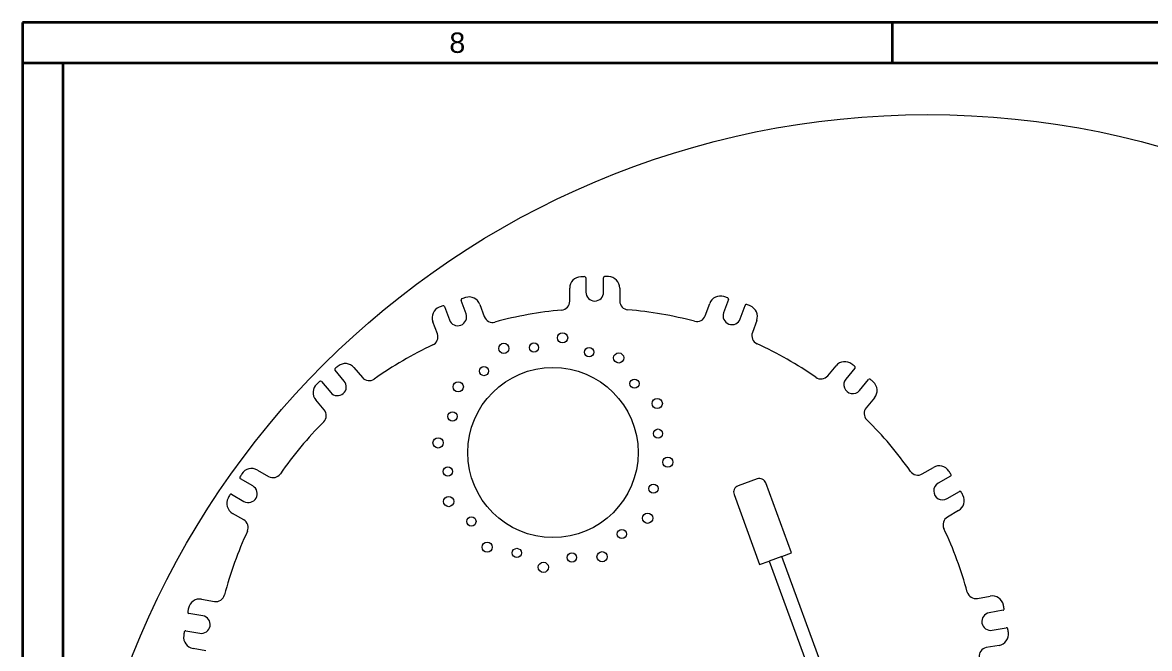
# Model space of a CAD drawing. Header units: inches. Extents: x 20 to 536, y 8 to 344.
# Drawn here: x 20 to 103.1, y 297.8 to 344 of the extents above; entities that cross this region are included whole.
import ezdxf

# ---------------------------------------------------------------- set-up
doc = ezdxf.new("R2010")
doc.units = ezdxf.units.IN
doc.header["$LTSCALE"] = 16
doc.header["$MEASUREMENT"] = 0
doc.layers.get('0').update_dxf_attribs({"lineweight": 25})
for name, color, linetype, lineweight in [('Border', 7, 'Continuous', 35), ('Dimension (ANSI)', 7, 'Continuous', 25), ('Symbol (ANSI)', 7, 'Continuous', 25), ('Visible', 7, 'Continuous', 18)]:
    doc.layers.add(name, color=color, linetype=linetype, lineweight=lineweight)
doc.styles.add('MEMCOR Medium', font='arial.ttf')
doc.styles.add('Standard A-B-C', font='arial.ttf')
doc.dimstyles.new('Default (ANSI)', dxfattribs={"dimscale": 16, "dimtxt": 0.15, "dimasz": 0.098425, "dimexe": 0.125, "dimexo": 0.0625, "dimgap": 0.031496, "dimtad": 0, "dimtih": 1, "dimtoh": 1, "dimdec": 4, "dimrnd": 1e-08, "dimzin": 3, "dimdsep": 46, "dimlunit": 5, "dimtxsty": 'MEMCOR Medium', "dimcen": 0.09, "dimdle": 0.393701, "dimclrd": 256, "dimclre": 256, "dimclrt": 256, "dimadec": 0, "dimazin": 1, "dimtfac": 0.8, "dimtofl": 0, "dimtmove": 0, "dimatfit": 3, "dimfxl": 1, "dimfrac": 1, "dimtolj": 1, "dimtzin": 4, "dimlwd": -1, "dimlwe": -1, "dimarcsym": 0})
doc.dimstyles.new('Default (ANSI)$7', dxfattribs={"dimscale": 16, "dimtxt": 0.15, "dimasz": 0.098425, "dimexe": 0.125, "dimexo": 0.0625, "dimgap": 0.031496, "dimtad": 0, "dimtih": 1, "dimtoh": 1, "dimdec": 4, "dimrnd": 1e-08, "dimzin": 3, "dimdsep": 46, "dimlunit": 5, "dimtxsty": 'MEMCOR Medium', "dimcen": 0.09, "dimdle": 0.393701, "dimclrd": 256, "dimclre": 256, "dimclrt": 256, "dimadec": 0, "dimazin": 1, "dimtfac": 0.8, "dimtofl": 0, "dimtmove": 0, "dimatfit": 3, "dimfxl": 1, "dimfrac": 1, "dimtolj": 1, "dimtzin": 4, "dimlwd": -1, "dimlwe": -1, "dimarcsym": 0})

# ---------------------------------------------------------------- blocks, each defined once
blk = doc.blocks.new('Borders 22x34_D')
at = {"layer": 'Border'}
for p, q in [((33.5, 21.5), (1.25, 21.5)), ((1.25, 21.5), (1.25, 0.5)), ((5.2578, 21.5), (5.2578, 21.3125)), ((33.3125, 21.3125), (1.25, 21.3125)), ((1.4375, 0.5), (1.4375, 21.3125))]:
    blk.add_line(p, q, dxfattribs=at)
at = {"layer": 'Border', "insert": (3.2539, 21.4062), "char_height": 0.094, "attachment_point": 5, "style": 'Standard A-B-C'}
blk.add_mtext('\\fArial|b0|i0;{\\H0.0940;8}', dxfattribs=at)
blk = doc.blocks.new('*D26')
at = {"layer": 'Defpoints', "color": 0, "transparency": 16777216}
for p in [(124.939, 324.302), (86.746, 274.2)]:
    blk.add_point(p, dxfattribs=at)
at = {"layer": 'Dimension (ANSI)', "transparency": 16777216}
for p, q in [((133.276, 335.238), (125.894, 325.555)), ((135.392, 335.238), (133.276, 335.238))]:
    blk.add_line(p, q, dxfattribs=at)
blk.add_solid([(125.685, 325.714), (126.103, 325.396), (124.939, 324.302)], dxfattribs=at)
at = {"layer": 'Dimension (ANSI)', "transparency": 16777216, "char_height": 2.4, "attachment_point": 1, "style": 'MEMCOR Medium'}
for s, insert in [('\\A1; \\fArial|b0|i0;R63 in', (156.562, 338.195)), ('\\A1;[R1600.2 mm]{\\P\\fArial|b0|i0;RADIAL CLEARANCE REQUIRED}', (135.896, 334.734))]:
    blk.add_mtext(s, dxfattribs=dict(at, insert=insert))

msp = doc.modelspace()

# ---------------------------------------------------------------- linework, layer by layer
at = {"layer": 'Visible', "linetype": 'Continuous', "lineweight": 18}
for p, q in [((61.534482, 325.14726), (61.538559, 324.096456)), ((62.848549, 324.101538), (62.844472, 325.152342)), ((60.351139, 323.428885), (60.34743, 324.385091)), ((64.037402, 324.399405), (64.041111, 323.443199)), ((52.706763, 322.503823), (52.343537, 323.489861)), ((72.048, 323.566299), (71.692434, 322.577472)), ((51.114287, 323.037043), (51.477513, 322.051005)), ((53.722044, 323.190338), (54.052571, 322.293068)), ((70.348302, 322.356282), (70.671858, 323.25609)), ((72.92516, 322.134204), (73.280726, 323.123031)), ((50.590027, 321.017572), (50.2595, 321.914843)), ((74.144194, 322.007496), (73.820638, 321.107688)), ((43.723054, 317.533767), (43.044487, 318.336109)), ((44.442303, 318.526127), (45.059781, 317.796015)), ((79.37571, 317.929133), (79.987506, 318.664013)), ((81.386754, 318.484846), (80.714433, 317.677264)), ((42.044243, 317.490171), (42.722809, 316.687829)), ((81.72121, 316.839111), (82.393531, 317.646694)), ((42.2423, 315.413181), (41.624821, 316.143293)), ((82.82339, 316.30311), (82.211594, 315.56823)), ((37.317453, 310.969343), (38.147406, 310.494453)), ((86.344525, 310.681419), (87.170769, 311.162734)), ((36.980987, 309.790832), (36.068926, 310.312704)), ((74.171596, 310.310426), (72.763055, 309.794663)), ((76.704162, 304.848182), (74.813031, 310.012833)), ((88.424353, 310.515801), (87.516368, 309.986869)), ((35.418331, 309.175679), (36.330393, 308.653807)), ((72.465462, 309.153228), (74.356594, 303.988577)), ((88.175764, 308.854925), (89.083749, 309.383857)), ((36.314816, 307.291686), (35.484863, 307.766577)), ((89.028152, 307.974281), (88.201908, 307.492966)), ((74.356594, 303.988577), (75.060864, 304.246458)), ((75.999892, 304.5903), (75.060864, 304.246458)), ((75.060864, 304.246458), (85.016813, 277.056918)), ((75.999892, 304.5903), (76.704162, 304.848182)), ((86.047972, 277.149148), (75.999892, 304.5903)), ((33.206856, 301.431447), (34.149179, 301.269057)), ((90.414205, 301.48732), (91.355239, 301.657016)), ((33.293756, 300.208931), (32.258208, 300.387387)), ((92.311959, 300.620347), (91.277827, 300.433863)), ((91.510309, 299.144656), (92.544441, 299.331141)), ((32.035735, 299.096416), (33.071283, 298.91796)), ((33.522519, 297.632658), (32.580196, 297.795049)), ((92.010093, 298.025588), (91.069058, 297.855892))]:
    msp.add_line(p, q, dxfattribs=at)
for centre, radius in [((86.745878, 274.199595), 63), ((59.821797, 320.729002), 0.3775), ((55.49164, 319.948147), 0.3775), ((57.716188, 320.008794), 0.34045), ((61.778279, 319.668378), 0.34045), ((63.962141, 319.240144), 0.3775), ((59.113794, 312.258501), 6.28), ((54.028515, 318.271781), 0.34045), ((52.132151, 317.106848), 0.3775), ((65.127075, 317.34378), 0.34045), ((66.803441, 315.880655), 0.3775), ((51.703917, 314.922985), 0.34045), ((50.643293, 312.966504), 0.3775), ((66.864088, 313.656107), 0.34045), ((67.584296, 311.550498), 0.3775), ((51.363501, 310.860894), 0.34045), ((66.523672, 309.594016), 0.34045), ((51.424148, 308.636346), 0.3775), ((53.100514, 307.173221), 0.34045), ((66.095438, 307.410154), 0.3775), ((64.199074, 306.24522), 0.34045), ((54.265447, 305.276857), 0.3775), ((56.44931, 304.848623), 0.34045), ((58.405791, 303.787999), 0.3775), ((60.511401, 304.508207), 0.34045), ((62.735949, 304.568854), 0.3775)]:
    msp.add_circle(centre, radius, dxfattribs=at)
for centre, radius, start, end in [((61.192424, 324.388369), 0.845, 92.14111137, 180.22226016), ((62.308202, 294.544219), 30.71, 91.62602087, 92.14111137), ((61.439483, 325.146892), 0.095, 0.22226016, 91.62602087), ((62.939472, 325.15271), 0.095, 88.81849945, 180.22226016), ((62.308202, 294.544219), 30.71, 88.30340895, 88.81849945), ((63.192409, 324.396127), 0.845, 0.22226016, 88.30340895), ((62.193554, 324.098997), 0.655, 180.22226016, 0.22226016), ((52.432681, 323.522699), 0.095, 108.81849945, 200.22226016), ((62.308202, 294.544219), 30.71, 108.30340895, 108.81849945), ((52.929131, 322.898253), 0.845, 20.22226016, 108.30340895), ((59.696144, 323.426345), 0.655, 275.16768988, 0.22226016), ((64.696107, 323.44574), 0.655, 180.22226016, 265.27683044), ((71.467014, 322.970165), 0.845, 72.14111137, 160.22226016), ((62.308202, 294.544219), 30.71, 71.62602087, 72.14111137), ((71.958604, 323.598444), 0.095, 340.22226016, 71.62602087), ((51.052413, 322.206928), 0.845, 112.14111137, 200.22226016), ((62.308202, 294.544219), 30.71, 111.62602087, 112.14111137), ((51.025143, 323.004205), 0.095, 20.22226016, 111.62602087), ((52.092138, 322.277414), 0.655, 200.22226016, 20.22225931), ((62.308202, 294.544219), 28.345, 95.16768988, 105.27683044), ((62.308202, 294.544219), 28.345, 75.16768988, 85.27683044), ((72.308797, 322.355838), 0.655, 160.22226016, 340.22226016), ((73.370122, 323.090886), 0.095, 68.81849945, 160.22226016), ((62.308202, 294.544219), 30.71, 68.30340895, 68.81849945), ((73.349038, 322.293421), 0.845, 340.22226016, 68.30340895), ((54.667196, 322.519477), 0.655, 200.22226016, 285.27683044), ((69.731939, 322.577916), 0.655, 255.16768988, 340.22226016), ((49.975402, 320.791163), 0.655, 295.16768988, 20.22226016), ((74.437001, 320.886054), 0.655, 160.22226016, 245.27683044), ((62.308202, 294.544219), 28.345, 115.16768988, 125.27683044), ((62.308202, 294.544219), 28.345, 55.16768988, 65.27683044), ((43.117024, 318.397456), 0.095, 128.81849945, 220.22226016), ((62.308202, 294.544219), 30.71, 128.30340895, 128.81849945), ((43.797107, 317.980464), 0.845, 40.22226016, 128.30340895), ((80.636916, 318.123373), 0.845, 52.14111137, 140.22226016), ((62.308202, 294.544219), 30.71, 51.62602087, 52.14111137), ((81.313743, 318.545628), 0.095, 320.22226016, 51.62602087), ((62.308202, 294.544219), 30.71, 131.62602087, 132.14111137), ((41.971706, 317.428824), 0.095, 40.22226016, 131.62602087), ((43.222931, 317.110798), 0.655, 220.22226016, 40.22226016), ((45.559903, 318.218984), 0.655, 220.22226016, 305.27683044), ((78.872322, 318.348209), 0.655, 235.16768988, 320.22226016), ((81.217821, 317.258187), 0.655, 140.22226016, 320.22226016), ((82.466541, 317.585912), 0.095, 48.81849945, 140.22226016), ((62.308202, 294.544219), 30.71, 48.30340895, 48.81849945), ((82.17398, 316.843751), 0.845, 320.22226016, 48.30340895), ((42.270017, 316.688956), 0.845, 132.14111137, 220.22226016), ((41.742177, 314.990212), 0.655, 315.16768988, 40.22226016), ((82.714983, 315.149154), 0.655, 140.22226016, 225.27683044), ((62.308202, 294.544219), 28.345, 135.16768988, 145.27683044), ((62.308202, 294.544219), 28.345, 35.16768988, 45.27683044), ((36.897795, 310.235918), 0.845, 60.22226016, 148.30340895), ((86.014827, 311.247391), 0.655, 215.16768988, 300.22226016), ((87.596105, 310.432587), 0.845, 32.14111137, 120.22226016), ((62.308202, 294.544219), 30.71, 31.62602087, 32.14111137), ((36.116106, 310.39516), 0.095, 148.81849945, 240.22226016), ((62.308202, 294.544219), 30.71, 148.30340895, 148.81849945), ((38.472703, 311.062966), 0.655, 240.22226016, 325.27683044), ((74.343517, 309.840912), 0.5, 20.11113008, 110.11113008), ((87.846066, 309.420897), 0.655, 120.22226016, 300.22226016), ((88.376534, 310.597888), 0.095, 300.22226016, 31.62602087), ((35.371151, 309.093223), 0.095, 60.22226016, 151.62602087), ((36.65569, 309.22232), 0.655, 240.22226016, 60.22226016), ((72.934976, 309.325149), 0.5, 110.11113008, 200.11113008), ((89.131568, 309.30177), 0.095, 28.81849945, 120.22226016), ((62.308202, 294.544219), 30.71, 28.30340895, 28.81849945), ((35.904521, 308.500001), 0.845, 152.14111137, 240.22226016), ((62.308202, 294.544219), 30.71, 151.62602087, 152.14111137), ((88.602816, 308.704428), 0.845, 300.22226016, 28.30340895), ((88.531606, 306.926994), 0.655, 120.22226016, 205.27683044), ((35.989519, 306.723173), 0.655, 335.16768988, 60.22226016), ((62.308202, 294.544219), 28.345, 15.16768988, 25.27683044), ((62.308202, 294.544219), 28.345, 155.16768988, 165.27683044), ((34.260416, 301.914542), 0.655, 260.22226016, 345.27683044), ((90.297964, 302.131923), 0.655, 195.16768988, 280.22226016), ((91.505199, 300.825429), 0.845, 12.14111137, 100.22226016), ((33.063353, 300.598722), 0.845, 80.22226016, 168.30340895), ((62.308202, 294.544219), 30.71, 11.62602087, 12.14111137), ((32.274342, 300.481007), 0.095, 168.81849945, 260.22226016), ((62.308202, 294.544219), 30.71, 168.30340895, 168.81849945), ((33.18252, 299.563446), 0.655, 260.22226016, 80.22226016), ((91.394068, 299.78926), 0.655, 100.22226016, 280.22226016), ((92.2951, 300.713839), 0.095, 280.22226016, 11.62602087), ((92.5613, 299.237649), 0.095, 8.81849945, 100.22226016), ((62.308202, 294.544219), 30.71, 8.30340895, 8.81849945), ((32.723699, 298.627774), 0.845, 172.14111137, 260.22226016), ((62.308202, 294.544219), 30.71, 171.62602087, 172.14111137), ((32.019602, 299.002796), 0.095, 80.22226016, 171.62602087), ((91.860133, 298.857176), 0.845, 280.22226016, 8.30340895), ((91.185299, 297.211289), 0.655, 100.22226016, 185.27683044)]:
    msp.add_arc(centre, radius, start, end, dxfattribs=at)

# ---------------------------------------------------------------- block references
at = {"xscale": 16, "yscale": 16, "zscale": 16}
msp.add_blockref('Borders 22x34_D', (0, 0), dxfattribs=at)

# ---------------------------------------------------------------- dimensions: what is measured, and where the dimension line sits
at = {"layer": 'Dimension (ANSI)'}
dim = msp.add_radius_dim(center=(86.745878, 274.199595), mpoint=(124.939168, 324.302216), text=' \\fArial|b0|i0;<> in\\X[R1600.2 mm]{\\P\\fArial|b0|i0;RADIAL CLEARANCE REQUIRED}', dimstyle='Default (ANSI)', override={"dimgap": 0.031496, "dimdec": 4, "dimlfac": 1, "dimpost": '', "dimcen": 0, "dimtol": 0, "dimlim": 0, "dimtp": 0, "dimtm": 0, "dimtdec": 2, "dimtvp": -0.333333}, dxfattribs=at)
dim.commit()
dim.dimension.update_dxf_attribs({"geometry": '*D26', "text_midpoint": (161.758411, 335.238201), "dimtype": 164})

# ---------------------------------------------------------------- leaders
at = {"layer": 'Symbol (ANSI)', "annotation_type": 0, "has_hookline": 1, "hookline_direction": 0, "text_width": 45.193999}
msp.add_leader([(97.986219, 265.899949), (140.400827, 317.318616), (141.97563, 317.318616)], dimstyle='Default (ANSI)$7', override={"dimtad": 0}, dxfattribs=at)

doc.saveas('drawing.dxf')
